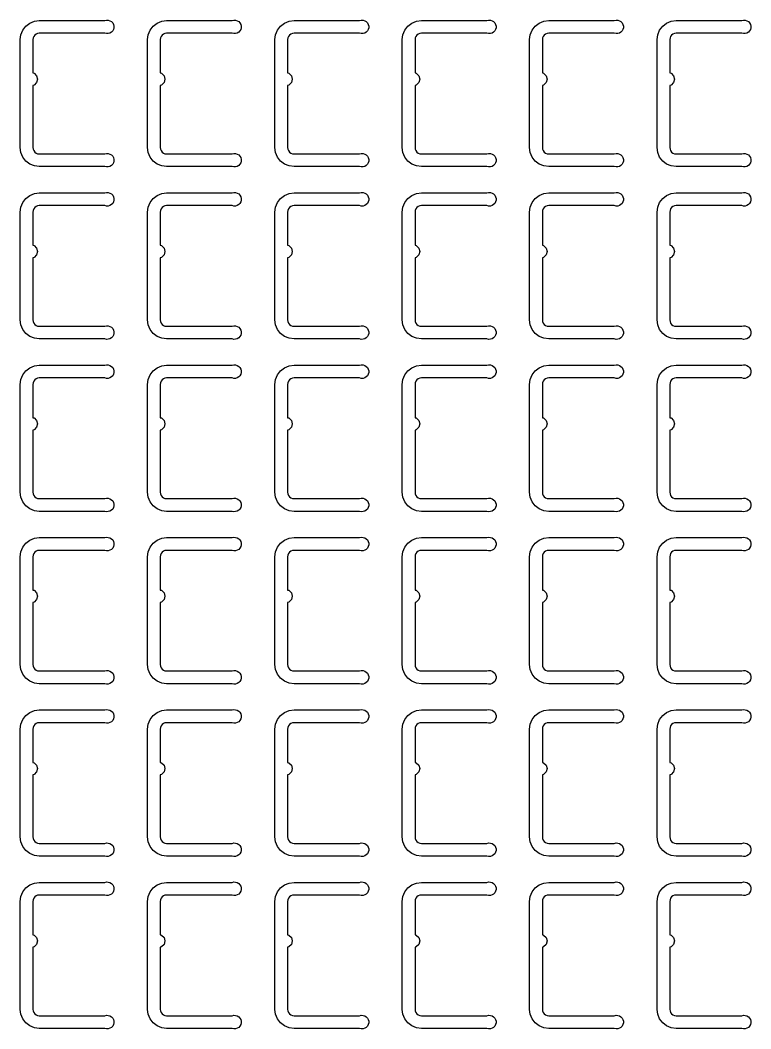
# Model space of a CAD drawing. Extents: x 11 to 212, y 11 to 212.
# Drawn here: x 122.02 to 132.15, y 85.11 to 99.08 of the extents above; entities that cross this region are included whole.
import ezdxf

# ---------------------------------------------------------------- set-up
doc = ezdxf.new("R2010")
doc.units = 0
doc.layers.add('L4', color=7, linetype='continuous')

msp = doc.modelspace()

# ---------------------------------------------------------------- linework, layer by layer
at = {"layer": 'L4'}
for points in [[(123.197, 97.229), (123.22, 97.235), (123.244, 97.234), (123.267, 97.227), (123.288, 97.215), (123.305, 97.198), (123.317, 97.177), (123.323, 97.153), (123.323, 97.129), (123.317, 97.106), (123.305, 97.085), (123.288, 97.068), (123.267, 97.055), (123.244, 97.048), (123.22, 97.048), (123.197, 97.053), (122.288, 97.053), (122.22, 97.062), (122.156, 97.088), (122.101, 97.13), (122.059, 97.185), (122.033, 97.249), (122.024, 97.318), (122.024, 98.812), (122.033, 98.88), (122.059, 98.944), (122.101, 98.999), (122.156, 99.041), (122.22, 99.067), (122.288, 99.076), (123.197, 99.076), (123.22, 99.082), (123.244, 99.081), (123.267, 99.074), (123.288, 99.062), (123.305, 99.045), (123.317, 99.024), (123.323, 99), (123.323, 98.976), (123.317, 98.953), (123.305, 98.932), (123.288, 98.915), (123.267, 98.902), (123.244, 98.895), (123.22, 98.895), (123.197, 98.9), (122.288, 98.9), (122.265, 98.897), (122.244, 98.888), (122.226, 98.874), (122.212, 98.856), (122.203, 98.835), (122.2, 98.812), (122.2, 98.351), (122.218, 98.346), (122.252, 98.312), (122.265, 98.265), (122.252, 98.218), (122.218, 98.183), (122.2, 98.178), (122.2, 97.318), (122.203, 97.295), (122.212, 97.274), (122.226, 97.255), (122.244, 97.241), (122.265, 97.232), (122.288, 97.229)], [(124.961, 97.229), (124.985, 97.235), (125.009, 97.234), (125.032, 97.227), (125.053, 97.215), (125.069, 97.198), (125.081, 97.177), (125.087, 97.153), (125.087, 97.129), (125.081, 97.106), (125.069, 97.085), (125.053, 97.068), (125.032, 97.055), (125.009, 97.048), (124.985, 97.048), (124.961, 97.053), (124.053, 97.053), (123.984, 97.062), (123.921, 97.088), (123.866, 97.13), (123.824, 97.185), (123.797, 97.249), (123.788, 97.318), (123.788, 98.812), (123.797, 98.88), (123.824, 98.944), (123.866, 98.999), (123.921, 99.041), (123.984, 99.067), (124.053, 99.076), (124.961, 99.076), (124.985, 99.082), (125.009, 99.081), (125.032, 99.074), (125.053, 99.062), (125.069, 99.045), (125.081, 99.024), (125.087, 99), (125.087, 98.976), (125.081, 98.953), (125.069, 98.932), (125.053, 98.915), (125.032, 98.902), (125.009, 98.895), (124.985, 98.895), (124.961, 98.9), (124.053, 98.9), (124.03, 98.897), (124.009, 98.888), (123.991, 98.874), (123.977, 98.856), (123.968, 98.835), (123.965, 98.812), (123.965, 98.351), (123.982, 98.346), (124.017, 98.312), (124.029, 98.265), (124.017, 98.218), (123.982, 98.183), (123.965, 98.178), (123.965, 97.318), (123.968, 97.295), (123.977, 97.274), (123.991, 97.255), (124.009, 97.241), (124.03, 97.232), (124.053, 97.229)], [(126.726, 97.229), (126.75, 97.235), (126.774, 97.234), (126.797, 97.227), (126.817, 97.215), (126.834, 97.198), (126.846, 97.177), (126.852, 97.153), (126.852, 97.129), (126.846, 97.106), (126.834, 97.085), (126.817, 97.068), (126.797, 97.055), (126.774, 97.048), (126.75, 97.048), (126.726, 97.053), (125.818, 97.053), (125.749, 97.062), (125.685, 97.088), (125.63, 97.13), (125.588, 97.185), (125.562, 97.249), (125.553, 97.318), (125.553, 98.812), (125.562, 98.88), (125.588, 98.944), (125.63, 98.999), (125.685, 99.041), (125.749, 99.067), (125.818, 99.076), (126.726, 99.076), (126.75, 99.082), (126.774, 99.081), (126.797, 99.074), (126.817, 99.062), (126.834, 99.045), (126.846, 99.024), (126.852, 99), (126.852, 98.976), (126.846, 98.953), (126.834, 98.932), (126.817, 98.915), (126.797, 98.902), (126.774, 98.895), (126.75, 98.895), (126.726, 98.9), (125.818, 98.9), (125.795, 98.897), (125.774, 98.888), (125.755, 98.874), (125.741, 98.856), (125.732, 98.835), (125.729, 98.812), (125.729, 98.351), (125.747, 98.346), (125.782, 98.312), (125.794, 98.265), (125.782, 98.218), (125.747, 98.183), (125.729, 98.178), (125.729, 97.318), (125.732, 97.295), (125.741, 97.274), (125.755, 97.255), (125.774, 97.241), (125.795, 97.232), (125.818, 97.229)], [(128.491, 97.229), (128.514, 97.235), (128.538, 97.234), (128.561, 97.227), (128.582, 97.215), (128.599, 97.198), (128.611, 97.177), (128.617, 97.153), (128.617, 97.129), (128.611, 97.106), (128.599, 97.085), (128.582, 97.068), (128.561, 97.055), (128.538, 97.048), (128.514, 97.048), (128.491, 97.053), (127.582, 97.053), (127.514, 97.062), (127.45, 97.088), (127.395, 97.13), (127.353, 97.185), (127.327, 97.249), (127.318, 97.318), (127.318, 98.812), (127.327, 98.88), (127.353, 98.944), (127.395, 98.999), (127.45, 99.041), (127.514, 99.067), (127.582, 99.076), (128.491, 99.076), (128.514, 99.082), (128.538, 99.081), (128.561, 99.074), (128.582, 99.062), (128.599, 99.045), (128.611, 99.024), (128.617, 99), (128.617, 98.976), (128.611, 98.953), (128.599, 98.932), (128.582, 98.915), (128.561, 98.902), (128.538, 98.895), (128.514, 98.895), (128.491, 98.9), (127.582, 98.9), (127.56, 98.897), (127.538, 98.888), (127.52, 98.874), (127.506, 98.856), (127.497, 98.835), (127.494, 98.812), (127.494, 98.351), (127.512, 98.346), (127.546, 98.312), (127.559, 98.265), (127.546, 98.218), (127.512, 98.183), (127.494, 98.178), (127.494, 97.318), (127.497, 97.295), (127.506, 97.274), (127.52, 97.255), (127.538, 97.241), (127.56, 97.232), (127.582, 97.229)], [(130.255, 97.229), (130.279, 97.235), (130.303, 97.234), (130.326, 97.227), (130.347, 97.215), (130.364, 97.198), (130.375, 97.177), (130.382, 97.153), (130.382, 97.129), (130.375, 97.106), (130.364, 97.085), (130.347, 97.068), (130.326, 97.055), (130.303, 97.048), (130.279, 97.048), (130.255, 97.053), (129.347, 97.053), (129.279, 97.062), (129.215, 97.088), (129.16, 97.13), (129.118, 97.185), (129.091, 97.249), (129.082, 97.318), (129.082, 98.812), (129.091, 98.88), (129.118, 98.944), (129.16, 98.999), (129.215, 99.041), (129.279, 99.067), (129.347, 99.076), (130.255, 99.076), (130.279, 99.082), (130.303, 99.081), (130.326, 99.074), (130.347, 99.062), (130.364, 99.045), (130.375, 99.024), (130.382, 99), (130.382, 98.976), (130.375, 98.953), (130.364, 98.932), (130.347, 98.915), (130.326, 98.902), (130.303, 98.895), (130.279, 98.895), (130.255, 98.9), (129.347, 98.9), (129.324, 98.897), (129.303, 98.888), (129.285, 98.874), (129.271, 98.856), (129.262, 98.835), (129.259, 98.812), (129.259, 98.351), (129.276, 98.346), (129.311, 98.312), (129.324, 98.265), (129.311, 98.218), (129.276, 98.183), (129.259, 98.178), (129.259, 97.318), (129.262, 97.295), (129.271, 97.274), (129.285, 97.255), (129.303, 97.241), (129.324, 97.232), (129.347, 97.229)], [(132.02, 97.229), (132.044, 97.235), (132.068, 97.234), (132.091, 97.227), (132.112, 97.215), (132.128, 97.198), (132.14, 97.177), (132.146, 97.153), (132.146, 97.129), (132.14, 97.106), (132.128, 97.085), (132.112, 97.068), (132.091, 97.055), (132.068, 97.048), (132.044, 97.048), (132.02, 97.053), (131.112, 97.053), (131.043, 97.062), (130.979, 97.088), (130.925, 97.13), (130.883, 97.185), (130.856, 97.249), (130.847, 97.318), (130.847, 98.812), (130.856, 98.88), (130.883, 98.944), (130.925, 98.999), (130.979, 99.041), (131.043, 99.067), (131.112, 99.076), (132.02, 99.076), (132.044, 99.082), (132.068, 99.081), (132.091, 99.074), (132.112, 99.062), (132.128, 99.045), (132.14, 99.024), (132.146, 99), (132.146, 98.976), (132.14, 98.953), (132.128, 98.932), (132.112, 98.915), (132.091, 98.902), (132.068, 98.895), (132.044, 98.895), (132.02, 98.9), (131.112, 98.9), (131.089, 98.897), (131.068, 98.888), (131.049, 98.874), (131.035, 98.856), (131.027, 98.835), (131.024, 98.812), (131.024, 98.351), (131.041, 98.346), (131.076, 98.312), (131.088, 98.265), (131.076, 98.218), (131.041, 98.183), (131.024, 98.178), (131.024, 97.318), (131.027, 97.295), (131.035, 97.274), (131.049, 97.255), (131.068, 97.241), (131.089, 97.232), (131.112, 97.229)], [(123.197, 94.841), (123.22, 94.847), (123.244, 94.846), (123.267, 94.839), (123.288, 94.827), (123.305, 94.809), (123.317, 94.788), (123.323, 94.765), (123.323, 94.741), (123.317, 94.718), (123.305, 94.697), (123.288, 94.679), (123.267, 94.667), (123.244, 94.66), (123.22, 94.659), (123.197, 94.665), (122.288, 94.665), (122.22, 94.674), (122.156, 94.7), (122.101, 94.742), (122.059, 94.797), (122.033, 94.861), (122.024, 94.929), (122.024, 96.424), (122.033, 96.492), (122.059, 96.556), (122.101, 96.611), (122.156, 96.653), (122.22, 96.679), (122.288, 96.688), (123.197, 96.688), (123.22, 96.694), (123.244, 96.693), (123.267, 96.686), (123.288, 96.674), (123.305, 96.656), (123.317, 96.635), (123.323, 96.612), (123.323, 96.588), (123.317, 96.565), (123.305, 96.544), (123.288, 96.526), (123.267, 96.514), (123.244, 96.507), (123.22, 96.506), (123.197, 96.512), (122.288, 96.512), (122.265, 96.509), (122.244, 96.5), (122.226, 96.486), (122.212, 96.468), (122.203, 96.446), (122.2, 96.424), (122.2, 95.963), (122.218, 95.958), (122.252, 95.924), (122.265, 95.876), (122.252, 95.829), (122.218, 95.795), (122.2, 95.79), (122.2, 94.929), (122.203, 94.907), (122.212, 94.885), (122.226, 94.867), (122.244, 94.853), (122.265, 94.844), (122.288, 94.841)], [(124.961, 94.841), (124.985, 94.847), (125.009, 94.846), (125.032, 94.839), (125.053, 94.827), (125.069, 94.809), (125.081, 94.788), (125.087, 94.765), (125.087, 94.741), (125.081, 94.718), (125.069, 94.697), (125.053, 94.679), (125.032, 94.667), (125.009, 94.66), (124.985, 94.659), (124.961, 94.665), (124.053, 94.665), (123.984, 94.674), (123.921, 94.7), (123.866, 94.742), (123.824, 94.797), (123.797, 94.861), (123.788, 94.929), (123.788, 96.424), (123.797, 96.492), (123.824, 96.556), (123.866, 96.611), (123.921, 96.653), (123.984, 96.679), (124.053, 96.688), (124.961, 96.688), (124.985, 96.694), (125.009, 96.693), (125.032, 96.686), (125.053, 96.674), (125.069, 96.656), (125.081, 96.635), (125.087, 96.612), (125.087, 96.588), (125.081, 96.565), (125.069, 96.544), (125.053, 96.526), (125.032, 96.514), (125.009, 96.507), (124.985, 96.506), (124.961, 96.512), (124.053, 96.512), (124.03, 96.509), (124.009, 96.5), (123.991, 96.486), (123.977, 96.468), (123.968, 96.446), (123.965, 96.424), (123.965, 95.963), (123.982, 95.958), (124.017, 95.924), (124.029, 95.876), (124.017, 95.829), (123.982, 95.795), (123.965, 95.79), (123.965, 94.929), (123.968, 94.907), (123.977, 94.885), (123.991, 94.867), (124.009, 94.853), (124.03, 94.844), (124.053, 94.841)], [(126.726, 94.841), (126.75, 94.847), (126.774, 94.846), (126.797, 94.839), (126.817, 94.827), (126.834, 94.809), (126.846, 94.788), (126.852, 94.765), (126.852, 94.741), (126.846, 94.718), (126.834, 94.697), (126.817, 94.679), (126.797, 94.667), (126.774, 94.66), (126.75, 94.659), (126.726, 94.665), (125.818, 94.665), (125.749, 94.674), (125.685, 94.7), (125.63, 94.742), (125.588, 94.797), (125.562, 94.861), (125.553, 94.929), (125.553, 96.424), (125.562, 96.492), (125.588, 96.556), (125.63, 96.611), (125.685, 96.653), (125.749, 96.679), (125.818, 96.688), (126.726, 96.688), (126.75, 96.694), (126.774, 96.693), (126.797, 96.686), (126.817, 96.674), (126.834, 96.656), (126.846, 96.635), (126.852, 96.612), (126.852, 96.588), (126.846, 96.565), (126.834, 96.544), (126.817, 96.526), (126.797, 96.514), (126.774, 96.507), (126.75, 96.506), (126.726, 96.512), (125.818, 96.512), (125.795, 96.509), (125.774, 96.5), (125.755, 96.486), (125.741, 96.468), (125.732, 96.446), (125.729, 96.424), (125.729, 95.963), (125.747, 95.958), (125.782, 95.924), (125.794, 95.876), (125.782, 95.829), (125.747, 95.795), (125.729, 95.79), (125.729, 94.929), (125.732, 94.907), (125.741, 94.885), (125.755, 94.867), (125.774, 94.853), (125.795, 94.844), (125.818, 94.841)], [(128.491, 94.841), (128.514, 94.847), (128.538, 94.846), (128.561, 94.839), (128.582, 94.827), (128.599, 94.809), (128.611, 94.788), (128.617, 94.765), (128.617, 94.741), (128.611, 94.718), (128.599, 94.697), (128.582, 94.679), (128.561, 94.667), (128.538, 94.66), (128.514, 94.659), (128.491, 94.665), (127.582, 94.665), (127.514, 94.674), (127.45, 94.7), (127.395, 94.742), (127.353, 94.797), (127.327, 94.861), (127.318, 94.929), (127.318, 96.424), (127.327, 96.492), (127.353, 96.556), (127.395, 96.611), (127.45, 96.653), (127.514, 96.679), (127.582, 96.688), (128.491, 96.688), (128.514, 96.694), (128.538, 96.693), (128.561, 96.686), (128.582, 96.674), (128.599, 96.656), (128.611, 96.635), (128.617, 96.612), (128.617, 96.588), (128.611, 96.565), (128.599, 96.544), (128.582, 96.526), (128.561, 96.514), (128.538, 96.507), (128.514, 96.506), (128.491, 96.512), (127.582, 96.512), (127.56, 96.509), (127.538, 96.5), (127.52, 96.486), (127.506, 96.468), (127.497, 96.446), (127.494, 96.424), (127.494, 95.963), (127.512, 95.958), (127.546, 95.924), (127.559, 95.876), (127.546, 95.829), (127.512, 95.795), (127.494, 95.79), (127.494, 94.929), (127.497, 94.907), (127.506, 94.885), (127.52, 94.867), (127.538, 94.853), (127.56, 94.844), (127.582, 94.841)], [(130.255, 94.841), (130.279, 94.847), (130.303, 94.846), (130.326, 94.839), (130.347, 94.827), (130.364, 94.809), (130.375, 94.788), (130.382, 94.765), (130.382, 94.741), (130.375, 94.718), (130.364, 94.697), (130.347, 94.679), (130.326, 94.667), (130.303, 94.66), (130.279, 94.659), (130.255, 94.665), (129.347, 94.665), (129.279, 94.674), (129.215, 94.7), (129.16, 94.742), (129.118, 94.797), (129.091, 94.861), (129.082, 94.929), (129.082, 96.424), (129.091, 96.492), (129.118, 96.556), (129.16, 96.611), (129.215, 96.653), (129.279, 96.679), (129.347, 96.688), (130.255, 96.688), (130.279, 96.694), (130.303, 96.693), (130.326, 96.686), (130.347, 96.674), (130.364, 96.656), (130.375, 96.635), (130.382, 96.612), (130.382, 96.588), (130.375, 96.565), (130.364, 96.544), (130.347, 96.526), (130.326, 96.514), (130.303, 96.507), (130.279, 96.506), (130.255, 96.512), (129.347, 96.512), (129.324, 96.509), (129.303, 96.5), (129.285, 96.486), (129.271, 96.468), (129.262, 96.446), (129.259, 96.424), (129.259, 95.963), (129.276, 95.958), (129.311, 95.924), (129.324, 95.876), (129.311, 95.829), (129.276, 95.795), (129.259, 95.79), (129.259, 94.929), (129.262, 94.907), (129.271, 94.885), (129.285, 94.867), (129.303, 94.853), (129.324, 94.844), (129.347, 94.841)], [(132.02, 94.841), (132.044, 94.847), (132.068, 94.846), (132.091, 94.839), (132.112, 94.827), (132.128, 94.809), (132.14, 94.788), (132.146, 94.765), (132.146, 94.741), (132.14, 94.718), (132.128, 94.697), (132.112, 94.679), (132.091, 94.667), (132.068, 94.66), (132.044, 94.659), (132.02, 94.665), (131.112, 94.665), (131.043, 94.674), (130.979, 94.7), (130.925, 94.742), (130.883, 94.797), (130.856, 94.861), (130.847, 94.929), (130.847, 96.424), (130.856, 96.492), (130.883, 96.556), (130.925, 96.611), (130.979, 96.653), (131.043, 96.679), (131.112, 96.688), (132.02, 96.688), (132.044, 96.694), (132.068, 96.693), (132.091, 96.686), (132.112, 96.674), (132.128, 96.656), (132.14, 96.635), (132.146, 96.612), (132.146, 96.588), (132.14, 96.565), (132.128, 96.544), (132.112, 96.526), (132.091, 96.514), (132.068, 96.507), (132.044, 96.506), (132.02, 96.512), (131.112, 96.512), (131.089, 96.509), (131.068, 96.5), (131.049, 96.486), (131.035, 96.468), (131.027, 96.446), (131.024, 96.424), (131.024, 95.963), (131.041, 95.958), (131.076, 95.924), (131.088, 95.876), (131.076, 95.829), (131.041, 95.795), (131.024, 95.79), (131.024, 94.929), (131.027, 94.907), (131.035, 94.885), (131.049, 94.867), (131.068, 94.853), (131.089, 94.844), (131.112, 94.841)], [(123.197, 92.453), (123.22, 92.458), (123.244, 92.458), (123.267, 92.451), (123.288, 92.438), (123.305, 92.421), (123.317, 92.4), (123.323, 92.377), (123.323, 92.353), (123.317, 92.329), (123.305, 92.308), (123.288, 92.291), (123.267, 92.279), (123.244, 92.272), (123.22, 92.271), (123.197, 92.276), (122.288, 92.276), (122.22, 92.285), (122.156, 92.312), (122.101, 92.354), (122.059, 92.409), (122.033, 92.473), (122.024, 92.541), (122.024, 94.035), (122.033, 94.104), (122.059, 94.168), (122.101, 94.222), (122.156, 94.265), (122.22, 94.291), (122.288, 94.3), (123.197, 94.3), (123.22, 94.305), (123.244, 94.305), (123.267, 94.298), (123.288, 94.285), (123.305, 94.268), (123.317, 94.247), (123.323, 94.224), (123.323, 94.2), (123.317, 94.176), (123.305, 94.155), (123.288, 94.138), (123.267, 94.126), (123.244, 94.119), (123.22, 94.118), (123.197, 94.124), (122.288, 94.124), (122.265, 94.121), (122.244, 94.112), (122.226, 94.098), (122.212, 94.079), (122.203, 94.058), (122.2, 94.035), (122.2, 93.574), (122.218, 93.57), (122.252, 93.535), (122.265, 93.488), (122.252, 93.441), (122.218, 93.407), (122.2, 93.402), (122.2, 92.541), (122.203, 92.518), (122.212, 92.497), (122.226, 92.479), (122.244, 92.465), (122.265, 92.456), (122.288, 92.453)], [(124.961, 92.453), (124.985, 92.458), (125.009, 92.458), (125.032, 92.451), (125.053, 92.438), (125.069, 92.421), (125.081, 92.4), (125.087, 92.377), (125.087, 92.353), (125.081, 92.329), (125.069, 92.308), (125.053, 92.291), (125.032, 92.279), (125.009, 92.272), (124.985, 92.271), (124.961, 92.276), (124.053, 92.276), (123.984, 92.285), (123.921, 92.312), (123.866, 92.354), (123.824, 92.409), (123.797, 92.473), (123.788, 92.541), (123.788, 94.035), (123.797, 94.104), (123.824, 94.168), (123.866, 94.222), (123.921, 94.265), (123.984, 94.291), (124.053, 94.3), (124.961, 94.3), (124.985, 94.305), (125.009, 94.305), (125.032, 94.298), (125.053, 94.285), (125.069, 94.268), (125.081, 94.247), (125.087, 94.224), (125.087, 94.2), (125.081, 94.176), (125.069, 94.155), (125.053, 94.138), (125.032, 94.126), (125.009, 94.119), (124.985, 94.118), (124.961, 94.124), (124.053, 94.124), (124.03, 94.121), (124.009, 94.112), (123.991, 94.098), (123.977, 94.079), (123.968, 94.058), (123.965, 94.035), (123.965, 93.574), (123.982, 93.57), (124.017, 93.535), (124.029, 93.488), (124.017, 93.441), (123.982, 93.407), (123.965, 93.402), (123.965, 92.541), (123.968, 92.518), (123.977, 92.497), (123.991, 92.479), (124.009, 92.465), (124.03, 92.456), (124.053, 92.453)], [(126.726, 92.453), (126.75, 92.458), (126.774, 92.458), (126.797, 92.451), (126.817, 92.438), (126.834, 92.421), (126.846, 92.4), (126.852, 92.377), (126.852, 92.353), (126.846, 92.329), (126.834, 92.308), (126.817, 92.291), (126.797, 92.279), (126.774, 92.272), (126.75, 92.271), (126.726, 92.276), (125.818, 92.276), (125.749, 92.285), (125.685, 92.312), (125.63, 92.354), (125.588, 92.409), (125.562, 92.473), (125.553, 92.541), (125.553, 94.035), (125.562, 94.104), (125.588, 94.168), (125.63, 94.222), (125.685, 94.265), (125.749, 94.291), (125.818, 94.3), (126.726, 94.3), (126.75, 94.305), (126.774, 94.305), (126.797, 94.298), (126.817, 94.285), (126.834, 94.268), (126.846, 94.247), (126.852, 94.224), (126.852, 94.2), (126.846, 94.176), (126.834, 94.155), (126.817, 94.138), (126.797, 94.126), (126.774, 94.119), (126.75, 94.118), (126.726, 94.124), (125.818, 94.124), (125.795, 94.121), (125.774, 94.112), (125.755, 94.098), (125.741, 94.079), (125.732, 94.058), (125.729, 94.035), (125.729, 93.574), (125.747, 93.57), (125.782, 93.535), (125.794, 93.488), (125.782, 93.441), (125.747, 93.407), (125.729, 93.402), (125.729, 92.541), (125.732, 92.518), (125.741, 92.497), (125.755, 92.479), (125.774, 92.465), (125.795, 92.456), (125.818, 92.453)], [(128.491, 92.453), (128.514, 92.458), (128.538, 92.458), (128.561, 92.451), (128.582, 92.438), (128.599, 92.421), (128.611, 92.4), (128.617, 92.377), (128.617, 92.353), (128.611, 92.329), (128.599, 92.308), (128.582, 92.291), (128.561, 92.279), (128.538, 92.272), (128.514, 92.271), (128.491, 92.276), (127.582, 92.276), (127.514, 92.285), (127.45, 92.312), (127.395, 92.354), (127.353, 92.409), (127.327, 92.473), (127.318, 92.541), (127.318, 94.035), (127.327, 94.104), (127.353, 94.168), (127.395, 94.222), (127.45, 94.265), (127.514, 94.291), (127.582, 94.3), (128.491, 94.3), (128.514, 94.305), (128.538, 94.305), (128.561, 94.298), (128.582, 94.285), (128.599, 94.268), (128.611, 94.247), (128.617, 94.224), (128.617, 94.2), (128.611, 94.176), (128.599, 94.155), (128.582, 94.138), (128.561, 94.126), (128.538, 94.119), (128.514, 94.118), (128.491, 94.124), (127.582, 94.124), (127.56, 94.121), (127.538, 94.112), (127.52, 94.098), (127.506, 94.079), (127.497, 94.058), (127.494, 94.035), (127.494, 93.574), (127.512, 93.57), (127.546, 93.535), (127.559, 93.488), (127.546, 93.441), (127.512, 93.407), (127.494, 93.402), (127.494, 92.541), (127.497, 92.518), (127.506, 92.497), (127.52, 92.479), (127.538, 92.465), (127.56, 92.456), (127.582, 92.453)], [(130.255, 92.453), (130.279, 92.458), (130.303, 92.458), (130.326, 92.451), (130.347, 92.438), (130.364, 92.421), (130.375, 92.4), (130.382, 92.377), (130.382, 92.353), (130.375, 92.329), (130.364, 92.308), (130.347, 92.291), (130.326, 92.279), (130.303, 92.272), (130.279, 92.271), (130.255, 92.276), (129.347, 92.276), (129.279, 92.285), (129.215, 92.312), (129.16, 92.354), (129.118, 92.409), (129.091, 92.473), (129.082, 92.541), (129.082, 94.035), (129.091, 94.104), (129.118, 94.168), (129.16, 94.222), (129.215, 94.265), (129.279, 94.291), (129.347, 94.3), (130.255, 94.3), (130.279, 94.305), (130.303, 94.305), (130.326, 94.298), (130.347, 94.285), (130.364, 94.268), (130.375, 94.247), (130.382, 94.224), (130.382, 94.2), (130.375, 94.176), (130.364, 94.155), (130.347, 94.138), (130.326, 94.126), (130.303, 94.119), (130.279, 94.118), (130.255, 94.124), (129.347, 94.124), (129.324, 94.121), (129.303, 94.112), (129.285, 94.098), (129.271, 94.079), (129.262, 94.058), (129.259, 94.035), (129.259, 93.574), (129.276, 93.57), (129.311, 93.535), (129.324, 93.488), (129.311, 93.441), (129.276, 93.407), (129.259, 93.402), (129.259, 92.541), (129.262, 92.518), (129.271, 92.497), (129.285, 92.479), (129.303, 92.465), (129.324, 92.456), (129.347, 92.453)], [(132.02, 92.453), (132.044, 92.458), (132.068, 92.458), (132.091, 92.451), (132.112, 92.438), (132.128, 92.421), (132.14, 92.4), (132.146, 92.377), (132.146, 92.353), (132.14, 92.329), (132.128, 92.308), (132.112, 92.291), (132.091, 92.279), (132.068, 92.272), (132.044, 92.271), (132.02, 92.276), (131.112, 92.276), (131.043, 92.285), (130.979, 92.312), (130.925, 92.354), (130.883, 92.409), (130.856, 92.473), (130.847, 92.541), (130.847, 94.035), (130.856, 94.104), (130.883, 94.168), (130.925, 94.222), (130.979, 94.265), (131.043, 94.291), (131.112, 94.3), (132.02, 94.3), (132.044, 94.305), (132.068, 94.305), (132.091, 94.298), (132.112, 94.285), (132.128, 94.268), (132.14, 94.247), (132.146, 94.224), (132.146, 94.2), (132.14, 94.176), (132.128, 94.155), (132.112, 94.138), (132.091, 94.126), (132.068, 94.119), (132.044, 94.118), (132.02, 94.124), (131.112, 94.124), (131.089, 94.121), (131.068, 94.112), (131.049, 94.098), (131.035, 94.079), (131.027, 94.058), (131.024, 94.035), (131.024, 93.574), (131.041, 93.57), (131.076, 93.535), (131.088, 93.488), (131.076, 93.441), (131.041, 93.407), (131.024, 93.402), (131.024, 92.541), (131.027, 92.518), (131.035, 92.497), (131.049, 92.479), (131.068, 92.465), (131.089, 92.456), (131.112, 92.453)], [(123.197, 90.065), (123.22, 90.07), (123.244, 90.069), (123.267, 90.063), (123.288, 90.05), (123.305, 90.033), (123.317, 90.012), (123.323, 89.989), (123.323, 89.964), (123.317, 89.941), (123.305, 89.92), (123.288, 89.903), (123.267, 89.89), (123.244, 89.884), (123.22, 89.883), (123.197, 89.888), (122.288, 89.888), (122.22, 89.897), (122.156, 89.924), (122.101, 89.966), (122.059, 90.021), (122.033, 90.084), (122.024, 90.153), (122.024, 91.647), (122.033, 91.716), (122.059, 91.779), (122.101, 91.834), (122.156, 91.876), (122.22, 91.903), (122.288, 91.912), (123.197, 91.912), (123.22, 91.917), (123.244, 91.916), (123.267, 91.91), (123.288, 91.897), (123.305, 91.88), (123.317, 91.859), (123.323, 91.836), (123.323, 91.811), (123.317, 91.788), (123.305, 91.767), (123.288, 91.75), (123.267, 91.737), (123.244, 91.731), (123.22, 91.73), (123.197, 91.735), (122.288, 91.735), (122.265, 91.732), (122.244, 91.723), (122.226, 91.709), (122.212, 91.691), (122.203, 91.67), (122.2, 91.647), (122.2, 91.186), (122.218, 91.182), (122.252, 91.147), (122.265, 91.1), (122.252, 91.053), (122.218, 91.018), (122.2, 91.014), (122.2, 90.153), (122.203, 90.13), (122.212, 90.109), (122.226, 90.091), (122.244, 90.077), (122.265, 90.068), (122.288, 90.065)], [(124.961, 90.065), (124.985, 90.07), (125.009, 90.069), (125.032, 90.063), (125.053, 90.05), (125.069, 90.033), (125.081, 90.012), (125.087, 89.989), (125.087, 89.964), (125.081, 89.941), (125.069, 89.92), (125.053, 89.903), (125.032, 89.89), (125.009, 89.884), (124.985, 89.883), (124.961, 89.888), (124.053, 89.888), (123.984, 89.897), (123.921, 89.924), (123.866, 89.966), (123.824, 90.021), (123.797, 90.084), (123.788, 90.153), (123.788, 91.647), (123.797, 91.716), (123.824, 91.779), (123.866, 91.834), (123.921, 91.876), (123.984, 91.903), (124.053, 91.912), (124.961, 91.912), (124.985, 91.917), (125.009, 91.916), (125.032, 91.91), (125.053, 91.897), (125.069, 91.88), (125.081, 91.859), (125.087, 91.836), (125.087, 91.811), (125.081, 91.788), (125.069, 91.767), (125.053, 91.75), (125.032, 91.737), (125.009, 91.731), (124.985, 91.73), (124.961, 91.735), (124.053, 91.735), (124.03, 91.732), (124.009, 91.723), (123.991, 91.709), (123.977, 91.691), (123.968, 91.67), (123.965, 91.647), (123.965, 91.186), (123.982, 91.182), (124.017, 91.147), (124.029, 91.1), (124.017, 91.053), (123.982, 91.018), (123.965, 91.014), (123.965, 90.153), (123.968, 90.13), (123.977, 90.109), (123.991, 90.091), (124.009, 90.077), (124.03, 90.068), (124.053, 90.065)], [(126.726, 90.065), (126.75, 90.07), (126.774, 90.069), (126.797, 90.063), (126.817, 90.05), (126.834, 90.033), (126.846, 90.012), (126.852, 89.989), (126.852, 89.964), (126.846, 89.941), (126.834, 89.92), (126.817, 89.903), (126.797, 89.89), (126.774, 89.884), (126.75, 89.883), (126.726, 89.888), (125.818, 89.888), (125.749, 89.897), (125.685, 89.924), (125.63, 89.966), (125.588, 90.021), (125.562, 90.084), (125.553, 90.153), (125.553, 91.647), (125.562, 91.716), (125.588, 91.779), (125.63, 91.834), (125.685, 91.876), (125.749, 91.903), (125.818, 91.912), (126.726, 91.912), (126.75, 91.917), (126.774, 91.916), (126.797, 91.91), (126.817, 91.897), (126.834, 91.88), (126.846, 91.859), (126.852, 91.836), (126.852, 91.811), (126.846, 91.788), (126.834, 91.767), (126.817, 91.75), (126.797, 91.737), (126.774, 91.731), (126.75, 91.73), (126.726, 91.735), (125.818, 91.735), (125.795, 91.732), (125.774, 91.723), (125.755, 91.709), (125.741, 91.691), (125.732, 91.67), (125.729, 91.647), (125.729, 91.186), (125.747, 91.182), (125.782, 91.147), (125.794, 91.1), (125.782, 91.053), (125.747, 91.018), (125.729, 91.014), (125.729, 90.153), (125.732, 90.13), (125.741, 90.109), (125.755, 90.091), (125.774, 90.077), (125.795, 90.068), (125.818, 90.065)], [(128.491, 90.065), (128.514, 90.07), (128.538, 90.069), (128.561, 90.063), (128.582, 90.05), (128.599, 90.033), (128.611, 90.012), (128.617, 89.989), (128.617, 89.964), (128.611, 89.941), (128.599, 89.92), (128.582, 89.903), (128.561, 89.89), (128.538, 89.884), (128.514, 89.883), (128.491, 89.888), (127.582, 89.888), (127.514, 89.897), (127.45, 89.924), (127.395, 89.966), (127.353, 90.021), (127.327, 90.084), (127.318, 90.153), (127.318, 91.647), (127.327, 91.716), (127.353, 91.779), (127.395, 91.834), (127.45, 91.876), (127.514, 91.903), (127.582, 91.912), (128.491, 91.912), (128.514, 91.917), (128.538, 91.916), (128.561, 91.91), (128.582, 91.897), (128.599, 91.88), (128.611, 91.859), (128.617, 91.836), (128.617, 91.811), (128.611, 91.788), (128.599, 91.767), (128.582, 91.75), (128.561, 91.737), (128.538, 91.731), (128.514, 91.73), (128.491, 91.735), (127.582, 91.735), (127.56, 91.732), (127.538, 91.723), (127.52, 91.709), (127.506, 91.691), (127.497, 91.67), (127.494, 91.647), (127.494, 91.186), (127.512, 91.182), (127.546, 91.147), (127.559, 91.1), (127.546, 91.053), (127.512, 91.018), (127.494, 91.014), (127.494, 90.153), (127.497, 90.13), (127.506, 90.109), (127.52, 90.091), (127.538, 90.077), (127.56, 90.068), (127.582, 90.065)], [(130.255, 90.065), (130.279, 90.07), (130.303, 90.069), (130.326, 90.063), (130.347, 90.05), (130.364, 90.033), (130.375, 90.012), (130.382, 89.989), (130.382, 89.964), (130.375, 89.941), (130.364, 89.92), (130.347, 89.903), (130.326, 89.89), (130.303, 89.884), (130.279, 89.883), (130.255, 89.888), (129.347, 89.888), (129.279, 89.897), (129.215, 89.924), (129.16, 89.966), (129.118, 90.021), (129.091, 90.084), (129.082, 90.153), (129.082, 91.647), (129.091, 91.716), (129.118, 91.779), (129.16, 91.834), (129.215, 91.876), (129.279, 91.903), (129.347, 91.912), (130.255, 91.912), (130.279, 91.917), (130.303, 91.916), (130.326, 91.91), (130.347, 91.897), (130.364, 91.88), (130.375, 91.859), (130.382, 91.836), (130.382, 91.811), (130.375, 91.788), (130.364, 91.767), (130.347, 91.75), (130.326, 91.737), (130.303, 91.731), (130.279, 91.73), (130.255, 91.735), (129.347, 91.735), (129.324, 91.732), (129.303, 91.723), (129.285, 91.709), (129.271, 91.691), (129.262, 91.67), (129.259, 91.647), (129.259, 91.186), (129.276, 91.182), (129.311, 91.147), (129.324, 91.1), (129.311, 91.053), (129.276, 91.018), (129.259, 91.014), (129.259, 90.153), (129.262, 90.13), (129.271, 90.109), (129.285, 90.091), (129.303, 90.077), (129.324, 90.068), (129.347, 90.065)], [(132.02, 90.065), (132.044, 90.07), (132.068, 90.069), (132.091, 90.063), (132.112, 90.05), (132.128, 90.033), (132.14, 90.012), (132.146, 89.989), (132.146, 89.964), (132.14, 89.941), (132.128, 89.92), (132.112, 89.903), (132.091, 89.89), (132.068, 89.884), (132.044, 89.883), (132.02, 89.888), (131.112, 89.888), (131.043, 89.897), (130.979, 89.924), (130.925, 89.966), (130.883, 90.021), (130.856, 90.084), (130.847, 90.153), (130.847, 91.647), (130.856, 91.716), (130.883, 91.779), (130.925, 91.834), (130.979, 91.876), (131.043, 91.903), (131.112, 91.912), (132.02, 91.912), (132.044, 91.917), (132.068, 91.916), (132.091, 91.91), (132.112, 91.897), (132.128, 91.88), (132.14, 91.859), (132.146, 91.836), (132.146, 91.811), (132.14, 91.788), (132.128, 91.767), (132.112, 91.75), (132.091, 91.737), (132.068, 91.731), (132.044, 91.73), (132.02, 91.735), (131.112, 91.735), (131.089, 91.732), (131.068, 91.723), (131.049, 91.709), (131.035, 91.691), (131.027, 91.67), (131.024, 91.647), (131.024, 91.186), (131.041, 91.182), (131.076, 91.147), (131.088, 91.1), (131.076, 91.053), (131.041, 91.018), (131.024, 91.014), (131.024, 90.153), (131.027, 90.13), (131.035, 90.109), (131.049, 90.091), (131.068, 90.077), (131.089, 90.068), (131.112, 90.065)], [(123.197, 87.676), (123.22, 87.682), (123.244, 87.681), (123.267, 87.674), (123.288, 87.662), (123.305, 87.645), (123.317, 87.624), (123.323, 87.6), (123.323, 87.576), (123.317, 87.553), (123.305, 87.532), (123.288, 87.515), (123.267, 87.502), (123.244, 87.495), (123.22, 87.495), (123.197, 87.5), (122.288, 87.5), (122.22, 87.509), (122.156, 87.535), (122.101, 87.578), (122.059, 87.632), (122.033, 87.696), (122.024, 87.765), (122.024, 89.259), (122.033, 89.327), (122.059, 89.391), (122.101, 89.446), (122.156, 89.488), (122.22, 89.515), (122.288, 89.524), (123.197, 89.524), (123.22, 89.529), (123.244, 89.528), (123.267, 89.521), (123.288, 89.509), (123.305, 89.492), (123.317, 89.471), (123.323, 89.447), (123.323, 89.423), (123.317, 89.4), (123.305, 89.379), (123.288, 89.362), (123.267, 89.349), (123.244, 89.342), (123.22, 89.342), (123.197, 89.347), (122.288, 89.347), (122.265, 89.344), (122.244, 89.335), (122.226, 89.321), (122.212, 89.303), (122.203, 89.282), (122.2, 89.259), (122.2, 88.798), (122.218, 88.793), (122.252, 88.759), (122.265, 88.712), (122.252, 88.665), (122.218, 88.63), (122.2, 88.626), (122.2, 87.765), (122.203, 87.742), (122.212, 87.721), (122.226, 87.702), (122.244, 87.688), (122.265, 87.679), (122.288, 87.676)], [(124.961, 87.676), (124.985, 87.682), (125.009, 87.681), (125.032, 87.674), (125.053, 87.662), (125.069, 87.645), (125.081, 87.624), (125.087, 87.6), (125.087, 87.576), (125.081, 87.553), (125.069, 87.532), (125.053, 87.515), (125.032, 87.502), (125.009, 87.495), (124.985, 87.495), (124.961, 87.5), (124.053, 87.5), (123.984, 87.509), (123.921, 87.535), (123.866, 87.578), (123.824, 87.632), (123.797, 87.696), (123.788, 87.765), (123.788, 89.259), (123.797, 89.327), (123.824, 89.391), (123.866, 89.446), (123.921, 89.488), (123.984, 89.515), (124.053, 89.524), (124.961, 89.524), (124.985, 89.529), (125.009, 89.528), (125.032, 89.521), (125.053, 89.509), (125.069, 89.492), (125.081, 89.471), (125.087, 89.447), (125.087, 89.423), (125.081, 89.4), (125.069, 89.379), (125.053, 89.362), (125.032, 89.349), (125.009, 89.342), (124.985, 89.342), (124.961, 89.347), (124.053, 89.347), (124.03, 89.344), (124.009, 89.335), (123.991, 89.321), (123.977, 89.303), (123.968, 89.282), (123.965, 89.259), (123.965, 88.798), (123.982, 88.793), (124.017, 88.759), (124.029, 88.712), (124.017, 88.665), (123.982, 88.63), (123.965, 88.626), (123.965, 87.765), (123.968, 87.742), (123.977, 87.721), (123.991, 87.702), (124.009, 87.688), (124.03, 87.679), (124.053, 87.676)], [(126.726, 87.676), (126.75, 87.682), (126.774, 87.681), (126.797, 87.674), (126.817, 87.662), (126.834, 87.645), (126.846, 87.624), (126.852, 87.6), (126.852, 87.576), (126.846, 87.553), (126.834, 87.532), (126.817, 87.515), (126.797, 87.502), (126.774, 87.495), (126.75, 87.495), (126.726, 87.5), (125.818, 87.5), (125.749, 87.509), (125.685, 87.535), (125.63, 87.578), (125.588, 87.632), (125.562, 87.696), (125.553, 87.765), (125.553, 89.259), (125.562, 89.327), (125.588, 89.391), (125.63, 89.446), (125.685, 89.488), (125.749, 89.515), (125.818, 89.524), (126.726, 89.524), (126.75, 89.529), (126.774, 89.528), (126.797, 89.521), (126.817, 89.509), (126.834, 89.492), (126.846, 89.471), (126.852, 89.447), (126.852, 89.423), (126.846, 89.4), (126.834, 89.379), (126.817, 89.362), (126.797, 89.349), (126.774, 89.342), (126.75, 89.342), (126.726, 89.347), (125.818, 89.347), (125.795, 89.344), (125.774, 89.335), (125.755, 89.321), (125.741, 89.303), (125.732, 89.282), (125.729, 89.259), (125.729, 88.798), (125.747, 88.793), (125.782, 88.759), (125.794, 88.712), (125.782, 88.665), (125.747, 88.63), (125.729, 88.626), (125.729, 87.765), (125.732, 87.742), (125.741, 87.721), (125.755, 87.702), (125.774, 87.688), (125.795, 87.679), (125.818, 87.676)], [(128.491, 87.676), (128.514, 87.682), (128.538, 87.681), (128.561, 87.674), (128.582, 87.662), (128.599, 87.645), (128.611, 87.624), (128.617, 87.6), (128.617, 87.576), (128.611, 87.553), (128.599, 87.532), (128.582, 87.515), (128.561, 87.502), (128.538, 87.495), (128.514, 87.495), (128.491, 87.5), (127.582, 87.5), (127.514, 87.509), (127.45, 87.535), (127.395, 87.578), (127.353, 87.632), (127.327, 87.696), (127.318, 87.765), (127.318, 89.259), (127.327, 89.327), (127.353, 89.391), (127.395, 89.446), (127.45, 89.488), (127.514, 89.515), (127.582, 89.524), (128.491, 89.524), (128.514, 89.529), (128.538, 89.528), (128.561, 89.521), (128.582, 89.509), (128.599, 89.492), (128.611, 89.471), (128.617, 89.447), (128.617, 89.423), (128.611, 89.4), (128.599, 89.379), (128.582, 89.362), (128.561, 89.349), (128.538, 89.342), (128.514, 89.342), (128.491, 89.347), (127.582, 89.347), (127.56, 89.344), (127.538, 89.335), (127.52, 89.321), (127.506, 89.303), (127.497, 89.282), (127.494, 89.259), (127.494, 88.798), (127.512, 88.793), (127.546, 88.759), (127.559, 88.712), (127.546, 88.665), (127.512, 88.63), (127.494, 88.626), (127.494, 87.765), (127.497, 87.742), (127.506, 87.721), (127.52, 87.702), (127.538, 87.688), (127.56, 87.679), (127.582, 87.676)], [(130.255, 87.676), (130.279, 87.682), (130.303, 87.681), (130.326, 87.674), (130.347, 87.662), (130.364, 87.645), (130.375, 87.624), (130.382, 87.6), (130.382, 87.576), (130.375, 87.553), (130.364, 87.532), (130.347, 87.515), (130.326, 87.502), (130.303, 87.495), (130.279, 87.495), (130.255, 87.5), (129.347, 87.5), (129.279, 87.509), (129.215, 87.535), (129.16, 87.578), (129.118, 87.632), (129.091, 87.696), (129.082, 87.765), (129.082, 89.259), (129.091, 89.327), (129.118, 89.391), (129.16, 89.446), (129.215, 89.488), (129.279, 89.515), (129.347, 89.524), (130.255, 89.524), (130.279, 89.529), (130.303, 89.528), (130.326, 89.521), (130.347, 89.509), (130.364, 89.492), (130.375, 89.471), (130.382, 89.447), (130.382, 89.423), (130.375, 89.4), (130.364, 89.379), (130.347, 89.362), (130.326, 89.349), (130.303, 89.342), (130.279, 89.342), (130.255, 89.347), (129.347, 89.347), (129.324, 89.344), (129.303, 89.335), (129.285, 89.321), (129.271, 89.303), (129.262, 89.282), (129.259, 89.259), (129.259, 88.798), (129.276, 88.793), (129.311, 88.759), (129.324, 88.712), (129.311, 88.665), (129.276, 88.63), (129.259, 88.626), (129.259, 87.765), (129.262, 87.742), (129.271, 87.721), (129.285, 87.702), (129.303, 87.688), (129.324, 87.679), (129.347, 87.676)], [(132.02, 87.676), (132.044, 87.682), (132.068, 87.681), (132.091, 87.674), (132.112, 87.662), (132.128, 87.645), (132.14, 87.624), (132.146, 87.6), (132.146, 87.576), (132.14, 87.553), (132.128, 87.532), (132.112, 87.515), (132.091, 87.502), (132.068, 87.495), (132.044, 87.495), (132.02, 87.5), (131.112, 87.5), (131.043, 87.509), (130.979, 87.535), (130.925, 87.578), (130.883, 87.632), (130.856, 87.696), (130.847, 87.765), (130.847, 89.259), (130.856, 89.327), (130.883, 89.391), (130.925, 89.446), (130.979, 89.488), (131.043, 89.515), (131.112, 89.524), (132.02, 89.524), (132.044, 89.529), (132.068, 89.528), (132.091, 89.521), (132.112, 89.509), (132.128, 89.492), (132.14, 89.471), (132.146, 89.447), (132.146, 89.423), (132.14, 89.4), (132.128, 89.379), (132.112, 89.362), (132.091, 89.349), (132.068, 89.342), (132.044, 89.342), (132.02, 89.347), (131.112, 89.347), (131.089, 89.344), (131.068, 89.335), (131.049, 89.321), (131.035, 89.303), (131.027, 89.282), (131.024, 89.259), (131.024, 88.798), (131.041, 88.793), (131.076, 88.759), (131.088, 88.712), (131.076, 88.665), (131.041, 88.63), (131.024, 88.626), (131.024, 87.765), (131.027, 87.742), (131.035, 87.721), (131.049, 87.702), (131.068, 87.688), (131.089, 87.679), (131.112, 87.676)], [(123.197, 85.288), (123.22, 85.294), (123.244, 85.293), (123.267, 85.286), (123.288, 85.274), (123.305, 85.256), (123.317, 85.235), (123.323, 85.212), (123.323, 85.188), (123.317, 85.165), (123.305, 85.144), (123.288, 85.126), (123.267, 85.114), (123.244, 85.107), (123.22, 85.106), (123.197, 85.112), (122.288, 85.112), (122.22, 85.121), (122.156, 85.147), (122.101, 85.189), (122.059, 85.244), (122.033, 85.308), (122.024, 85.376), (122.024, 86.871), (122.033, 86.939), (122.059, 87.003), (122.101, 87.058), (122.156, 87.1), (122.22, 87.126), (122.288, 87.135), (123.197, 87.135), (123.22, 87.141), (123.244, 87.14), (123.267, 87.133), (123.288, 87.121), (123.305, 87.103), (123.317, 87.082), (123.323, 87.059), (123.323, 87.035), (123.317, 87.012), (123.305, 86.991), (123.288, 86.973), (123.267, 86.961), (123.244, 86.954), (123.22, 86.953), (123.197, 86.959), (122.288, 86.959), (122.265, 86.956), (122.244, 86.947), (122.226, 86.933), (122.212, 86.915), (122.203, 86.893), (122.2, 86.871), (122.2, 86.41), (122.218, 86.405), (122.252, 86.371), (122.265, 86.324), (122.252, 86.276), (122.218, 86.242), (122.2, 86.237), (122.2, 85.376), (122.203, 85.354), (122.212, 85.332), (122.226, 85.314), (122.244, 85.3), (122.265, 85.291), (122.288, 85.288)], [(124.961, 85.288), (124.985, 85.294), (125.009, 85.293), (125.032, 85.286), (125.053, 85.274), (125.069, 85.256), (125.081, 85.235), (125.087, 85.212), (125.087, 85.188), (125.081, 85.165), (125.069, 85.144), (125.053, 85.126), (125.032, 85.114), (125.009, 85.107), (124.985, 85.106), (124.961, 85.112), (124.053, 85.112), (123.984, 85.121), (123.921, 85.147), (123.866, 85.189), (123.824, 85.244), (123.797, 85.308), (123.788, 85.376), (123.788, 86.871), (123.797, 86.939), (123.824, 87.003), (123.866, 87.058), (123.921, 87.1), (123.984, 87.126), (124.053, 87.135), (124.961, 87.135), (124.985, 87.141), (125.009, 87.14), (125.032, 87.133), (125.053, 87.121), (125.069, 87.103), (125.081, 87.082), (125.087, 87.059), (125.087, 87.035), (125.081, 87.012), (125.069, 86.991), (125.053, 86.973), (125.032, 86.961), (125.009, 86.954), (124.985, 86.953), (124.961, 86.959), (124.053, 86.959), (124.03, 86.956), (124.009, 86.947), (123.991, 86.933), (123.977, 86.915), (123.968, 86.893), (123.965, 86.871), (123.965, 86.41), (123.982, 86.405), (124.017, 86.371), (124.029, 86.324), (124.017, 86.276), (123.982, 86.242), (123.965, 86.237), (123.965, 85.376), (123.968, 85.354), (123.977, 85.332), (123.991, 85.314), (124.009, 85.3), (124.03, 85.291), (124.053, 85.288)], [(126.726, 85.288), (126.75, 85.294), (126.774, 85.293), (126.797, 85.286), (126.817, 85.274), (126.834, 85.256), (126.846, 85.235), (126.852, 85.212), (126.852, 85.188), (126.846, 85.165), (126.834, 85.144), (126.817, 85.126), (126.797, 85.114), (126.774, 85.107), (126.75, 85.106), (126.726, 85.112), (125.818, 85.112), (125.749, 85.121), (125.685, 85.147), (125.63, 85.189), (125.588, 85.244), (125.562, 85.308), (125.553, 85.376), (125.553, 86.871), (125.562, 86.939), (125.588, 87.003), (125.63, 87.058), (125.685, 87.1), (125.749, 87.126), (125.818, 87.135), (126.726, 87.135), (126.75, 87.141), (126.774, 87.14), (126.797, 87.133), (126.817, 87.121), (126.834, 87.103), (126.846, 87.082), (126.852, 87.059), (126.852, 87.035), (126.846, 87.012), (126.834, 86.991), (126.817, 86.973), (126.797, 86.961), (126.774, 86.954), (126.75, 86.953), (126.726, 86.959), (125.818, 86.959), (125.795, 86.956), (125.774, 86.947), (125.755, 86.933), (125.741, 86.915), (125.732, 86.893), (125.729, 86.871), (125.729, 86.41), (125.747, 86.405), (125.782, 86.371), (125.794, 86.324), (125.782, 86.276), (125.747, 86.242), (125.729, 86.237), (125.729, 85.376), (125.732, 85.354), (125.741, 85.332), (125.755, 85.314), (125.774, 85.3), (125.795, 85.291), (125.818, 85.288)], [(128.491, 85.288), (128.514, 85.294), (128.538, 85.293), (128.561, 85.286), (128.582, 85.274), (128.599, 85.256), (128.611, 85.235), (128.617, 85.212), (128.617, 85.188), (128.611, 85.165), (128.599, 85.144), (128.582, 85.126), (128.561, 85.114), (128.538, 85.107), (128.514, 85.106), (128.491, 85.112), (127.582, 85.112), (127.514, 85.121), (127.45, 85.147), (127.395, 85.189), (127.353, 85.244), (127.327, 85.308), (127.318, 85.376), (127.318, 86.871), (127.327, 86.939), (127.353, 87.003), (127.395, 87.058), (127.45, 87.1), (127.514, 87.126), (127.582, 87.135), (128.491, 87.135), (128.514, 87.141), (128.538, 87.14), (128.561, 87.133), (128.582, 87.121), (128.599, 87.103), (128.611, 87.082), (128.617, 87.059), (128.617, 87.035), (128.611, 87.012), (128.599, 86.991), (128.582, 86.973), (128.561, 86.961), (128.538, 86.954), (128.514, 86.953), (128.491, 86.959), (127.582, 86.959), (127.56, 86.956), (127.538, 86.947), (127.52, 86.933), (127.506, 86.915), (127.497, 86.893), (127.494, 86.871), (127.494, 86.41), (127.512, 86.405), (127.546, 86.371), (127.559, 86.324), (127.546, 86.276), (127.512, 86.242), (127.494, 86.237), (127.494, 85.376), (127.497, 85.354), (127.506, 85.332), (127.52, 85.314), (127.538, 85.3), (127.56, 85.291), (127.582, 85.288)], [(130.255, 85.288), (130.279, 85.294), (130.303, 85.293), (130.326, 85.286), (130.347, 85.274), (130.364, 85.256), (130.375, 85.235), (130.382, 85.212), (130.382, 85.188), (130.375, 85.165), (130.364, 85.144), (130.347, 85.126), (130.326, 85.114), (130.303, 85.107), (130.279, 85.106), (130.255, 85.112), (129.347, 85.112), (129.279, 85.121), (129.215, 85.147), (129.16, 85.189), (129.118, 85.244), (129.091, 85.308), (129.082, 85.376), (129.082, 86.871), (129.091, 86.939), (129.118, 87.003), (129.16, 87.058), (129.215, 87.1), (129.279, 87.126), (129.347, 87.135), (130.255, 87.135), (130.279, 87.141), (130.303, 87.14), (130.326, 87.133), (130.347, 87.121), (130.364, 87.103), (130.375, 87.082), (130.382, 87.059), (130.382, 87.035), (130.375, 87.012), (130.364, 86.991), (130.347, 86.973), (130.326, 86.961), (130.303, 86.954), (130.279, 86.953), (130.255, 86.959), (129.347, 86.959), (129.324, 86.956), (129.303, 86.947), (129.285, 86.933), (129.271, 86.915), (129.262, 86.893), (129.259, 86.871), (129.259, 86.41), (129.276, 86.405), (129.311, 86.371), (129.324, 86.324), (129.311, 86.276), (129.276, 86.242), (129.259, 86.237), (129.259, 85.376), (129.262, 85.354), (129.271, 85.332), (129.285, 85.314), (129.303, 85.3), (129.324, 85.291), (129.347, 85.288)], [(132.02, 85.288), (132.044, 85.294), (132.068, 85.293), (132.091, 85.286), (132.112, 85.274), (132.128, 85.256), (132.14, 85.235), (132.146, 85.212), (132.146, 85.188), (132.14, 85.165), (132.128, 85.144), (132.112, 85.126), (132.091, 85.114), (132.068, 85.107), (132.044, 85.106), (132.02, 85.112), (131.112, 85.112), (131.043, 85.121), (130.979, 85.147), (130.925, 85.189), (130.883, 85.244), (130.856, 85.308), (130.847, 85.376), (130.847, 86.871), (130.856, 86.939), (130.883, 87.003), (130.925, 87.058), (130.979, 87.1), (131.043, 87.126), (131.112, 87.135), (132.02, 87.135), (132.044, 87.141), (132.068, 87.14), (132.091, 87.133), (132.112, 87.121), (132.128, 87.103), (132.14, 87.082), (132.146, 87.059), (132.146, 87.035), (132.14, 87.012), (132.128, 86.991), (132.112, 86.973), (132.091, 86.961), (132.068, 86.954), (132.044, 86.953), (132.02, 86.959), (131.112, 86.959), (131.089, 86.956), (131.068, 86.947), (131.049, 86.933), (131.035, 86.915), (131.027, 86.893), (131.024, 86.871), (131.024, 86.41), (131.041, 86.405), (131.076, 86.371), (131.088, 86.324), (131.076, 86.276), (131.041, 86.242), (131.024, 86.237), (131.024, 85.376), (131.027, 85.354), (131.035, 85.332), (131.049, 85.314), (131.068, 85.3), (131.089, 85.291), (131.112, 85.288)]]:
    msp.add_lwpolyline(points, close=True, dxfattribs=at)

doc.saveas('drawing.dxf')
